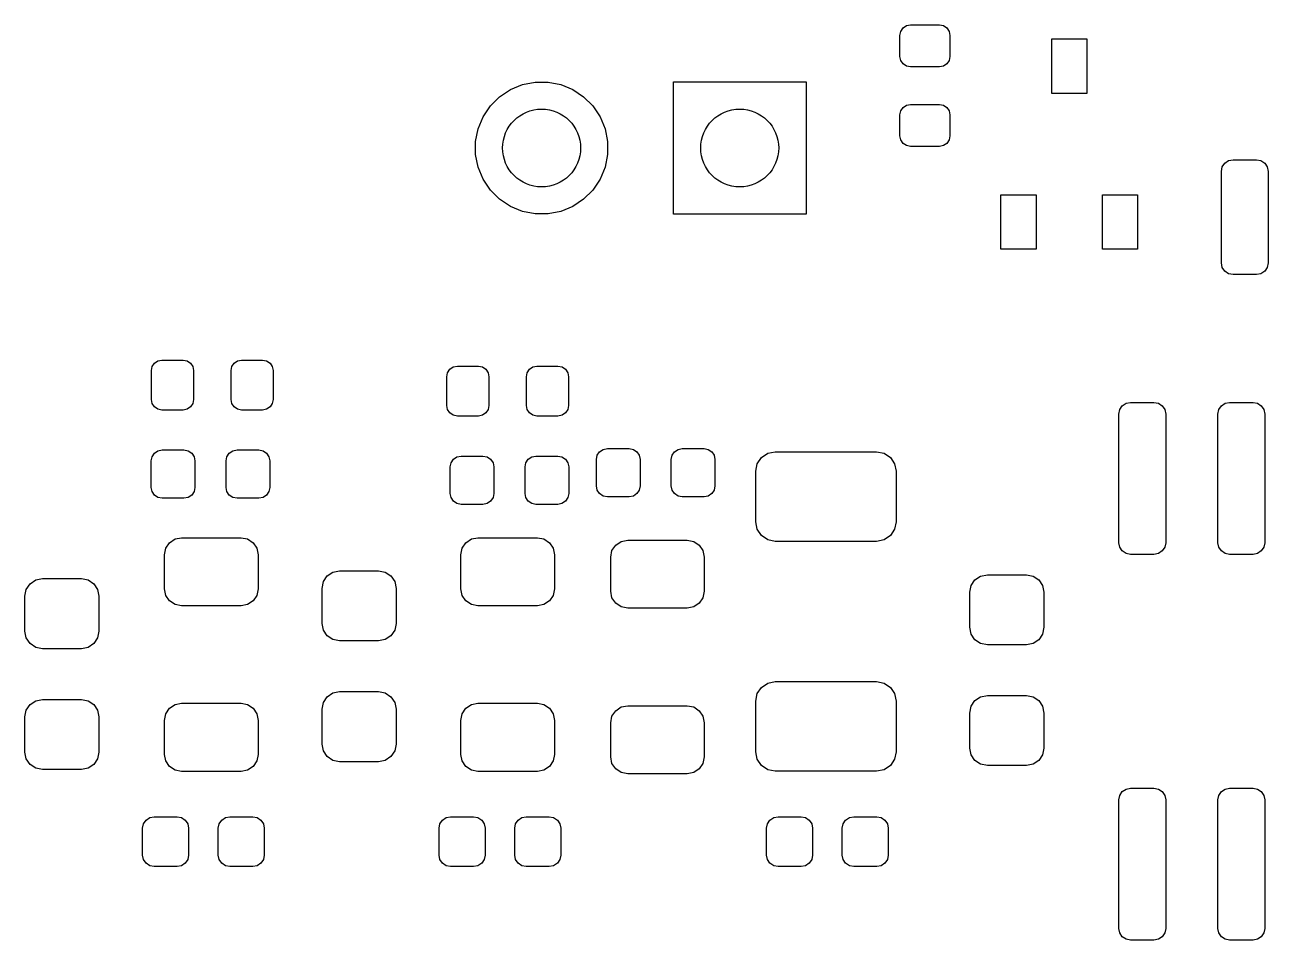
# Model space of a CAD drawing. Extents: x 89 to 178, y -115 to -57.
# Drawn here: x 143.91 to 159.85, y -99.76 to -88.02 of the extents above; entities that cross this region are included whole.
import ezdxf

# ---------------------------------------------------------------- set-up
doc = ezdxf.new("R2010")
doc.units = 0
doc.layers.add('BLACK', color=7, linetype='CONTINUOUS')

msp = doc.modelspace()

# ---------------------------------------------------------------- linework, layer by layer
at = {"layer": 'BLACK', "linetype": 'CONTINUOUS'}
for p, q in [((155.13, -88.155), (155.140276, -88.103338)), ((155.140276, -88.103338), (155.169541, -88.059541)), ((155.169541, -88.059541), (155.213338, -88.030276)), ((155.213338, -88.030276), (155.265, -88.02)), ((155.265, -88.02), (155.635, -88.02)), ((155.635, -88.02), (155.686662, -88.030276)), ((155.686662, -88.030276), (155.730459, -88.059541)), ((155.730459, -88.059541), (155.759724, -88.103338)), ((155.759724, -88.103338), (155.77, -88.155)), ((155.13, -88.425), (155.13, -88.155)), ((155.77, -88.155), (155.77, -88.425)), ((157.075, -88.9), (157.075, -88.2)), ((157.075, -88.2), (157.525, -88.2)), ((157.525, -88.2), (157.525, -88.9)), ((155.140276, -88.476662), (155.13, -88.425)), ((155.77, -88.425), (155.759724, -88.476662)), ((155.169541, -88.520459), (155.140276, -88.476662)), ((155.213338, -88.549724), (155.169541, -88.520459)), ((155.265, -88.56), (155.213338, -88.549724)), ((155.635, -88.56), (155.265, -88.56)), ((155.686662, -88.549724), (155.635, -88.56)), ((155.730459, -88.520459), (155.686662, -88.549724)), ((155.759724, -88.476662), (155.730459, -88.520459)), ((150.288258, -88.7866), (150.451685, -88.754092)), ((150.451685, -88.754092), (150.618315, -88.754092)), ((150.618315, -88.754092), (150.781742, -88.7866)), ((152.225, -90.449999), (152.225, -88.749999)), ((152.225, -88.749999), (153.925, -88.749999)), ((153.925, -88.749999), (153.925, -90.449999)), ((149.877941, -89.060765), (149.995766, -88.94294)), ((149.995766, -88.94294), (150.134313, -88.850366)), ((150.134313, -88.850366), (150.288258, -88.7866)), ((150.781742, -88.7866), (150.935687, -88.850366)), ((150.935687, -88.850366), (151.074234, -88.94294)), ((151.074234, -88.94294), (151.192059, -89.060765)), ((157.525, -88.9), (157.075, -88.9)), ((149.785367, -89.199312), (149.877941, -89.060765)), ((151.192059, -89.060765), (151.284633, -89.199312)), ((155.140276, -89.123338), (155.169541, -89.079541)), ((155.169541, -89.079541), (155.213338, -89.050276)), ((155.213338, -89.050276), (155.265, -89.04)), ((155.265, -89.04), (155.635, -89.04)), ((155.635, -89.04), (155.686662, -89.050276)), ((155.686662, -89.050276), (155.730459, -89.079541)), ((155.730459, -89.079541), (155.759724, -89.123338)), ((149.721601, -89.353257), (149.785367, -89.199312)), ((151.284633, -89.199312), (151.348399, -89.353257)), ((155.13, -89.175), (155.140276, -89.123338)), ((155.13, -89.445), (155.13, -89.175)), ((155.759724, -89.123338), (155.77, -89.175)), ((155.77, -89.175), (155.77, -89.445)), ((149.689093, -89.516684), (149.721601, -89.353257)), ((151.348399, -89.353257), (151.380907, -89.516684)), ((149.689093, -89.683314), (149.689093, -89.516684)), ((151.380907, -89.516684), (151.380907, -89.683314)), ((155.140276, -89.496662), (155.13, -89.445)), ((155.169541, -89.540459), (155.140276, -89.496662)), ((155.213338, -89.569724), (155.169541, -89.540459)), ((155.265, -89.58), (155.213338, -89.569724)), ((155.635, -89.58), (155.265, -89.58)), ((155.686662, -89.569724), (155.635, -89.58)), ((155.730459, -89.540459), (155.686662, -89.569724)), ((155.759724, -89.496662), (155.730459, -89.540459)), ((155.77, -89.445), (155.759724, -89.496662)), ((149.721601, -89.846741), (149.689093, -89.683314)), ((151.380907, -89.683314), (151.348399, -89.846741)), ((149.785367, -90.000686), (149.721601, -89.846741)), ((151.348399, -89.846741), (151.284633, -90.000686)), ((159.25, -89.9), (159.261418, -89.842597)), ((159.25, -91.075), (159.25, -89.9)), ((159.261418, -89.842597), (159.293934, -89.793934)), ((159.293934, -89.793934), (159.342597, -89.761418)), ((159.342597, -89.761418), (159.4, -89.75)), ((159.4, -89.75), (159.7, -89.75)), ((159.7, -89.75), (159.757403, -89.761418)), ((159.757403, -89.761418), (159.806066, -89.793934)), ((159.806066, -89.793934), (159.838582, -89.842597)), ((159.838582, -89.842597), (159.85, -89.9)), ((159.85, -89.9), (159.85, -91.075)), ((149.877941, -90.139233), (149.785367, -90.000686)), ((151.284633, -90.000686), (151.192059, -90.139233)), ((149.995766, -90.257058), (149.877941, -90.139233)), ((151.192059, -90.139233), (151.074234, -90.257058)), ((156.425, -90.9), (156.425, -90.2)), ((156.425, -90.2), (156.875, -90.2)), ((156.875, -90.2), (156.875, -90.9)), ((157.725, -90.9), (157.725, -90.2)), ((157.725, -90.2), (158.175, -90.2)), ((158.175, -90.2), (158.175, -90.9)), ((150.134313, -90.349632), (149.995766, -90.257058)), ((150.288258, -90.413398), (150.134313, -90.349632)), ((150.935687, -90.349632), (150.781742, -90.413398)), ((151.074234, -90.257058), (150.935687, -90.349632)), ((150.451685, -90.445906), (150.288258, -90.413398)), ((150.618315, -90.445906), (150.451685, -90.445906)), ((150.781742, -90.413398), (150.618315, -90.445906)), ((153.925, -90.449999), (152.225, -90.449999)), ((156.875, -90.9), (156.425, -90.9)), ((158.175, -90.9), (157.725, -90.9)), ((159.261418, -91.132403), (159.25, -91.075)), ((159.293934, -91.181066), (159.261418, -91.132403)), ((159.838582, -91.132403), (159.806066, -91.181066)), ((159.85, -91.075), (159.838582, -91.132403)), ((159.342597, -91.213582), (159.293934, -91.181066)), ((159.4, -91.225), (159.342597, -91.213582)), ((159.7, -91.225), (159.4, -91.225)), ((159.757403, -91.213582), (159.7, -91.225)), ((159.806066, -91.181066), (159.757403, -91.213582)), ((145.533, -92.457), (145.543276, -92.405338)), ((145.543276, -92.405338), (145.572541, -92.361541)), ((145.572541, -92.361541), (145.616338, -92.332276)), ((145.616338, -92.332276), (145.668, -92.322)), ((145.668, -92.322), (145.938, -92.322)), ((145.938, -92.322), (145.989662, -92.332276)), ((145.989662, -92.332276), (146.033459, -92.361541)), ((146.033459, -92.361541), (146.062724, -92.405338)), ((146.062724, -92.405338), (146.073, -92.457)), ((146.553, -92.457), (146.563276, -92.405338)), ((146.563276, -92.405338), (146.592541, -92.361541)), ((146.592541, -92.361541), (146.636338, -92.332276)), ((146.636338, -92.332276), (146.688, -92.322)), ((146.688, -92.322), (146.958, -92.322)), ((146.958, -92.322), (147.009662, -92.332276)), ((147.009662, -92.332276), (147.053459, -92.361541)), ((147.053459, -92.361541), (147.082724, -92.405338)), ((147.082724, -92.405338), (147.093, -92.457)), ((149.330276, -92.482838), (149.359541, -92.439041)), ((149.359541, -92.439041), (149.403338, -92.409776)), ((149.403338, -92.409776), (149.455, -92.3995)), ((149.455, -92.3995), (149.725, -92.3995)), ((149.725, -92.3995), (149.776662, -92.409776)), ((149.776662, -92.409776), (149.820459, -92.439041)), ((149.820459, -92.439041), (149.849724, -92.482838)), ((150.350276, -92.482838), (150.379541, -92.439041)), ((150.379541, -92.439041), (150.423338, -92.409776)), ((150.423338, -92.409776), (150.475, -92.3995)), ((150.475, -92.3995), (150.745, -92.3995)), ((150.745, -92.3995), (150.796662, -92.409776)), ((150.796662, -92.409776), (150.840459, -92.439041)), ((150.840459, -92.439041), (150.869724, -92.482838)), ((145.533, -92.827), (145.533, -92.457)), ((146.073, -92.457), (146.073, -92.827)), ((146.553, -92.827), (146.553, -92.457)), ((147.093, -92.457), (147.093, -92.827)), ((149.32, -92.5345), (149.330276, -92.482838)), ((149.32, -92.9045), (149.32, -92.5345)), ((149.849724, -92.482838), (149.86, -92.5345)), ((149.86, -92.5345), (149.86, -92.9045)), ((150.34, -92.5345), (150.350276, -92.482838)), ((150.34, -92.9045), (150.34, -92.5345)), ((150.869724, -92.482838), (150.88, -92.5345)), ((150.88, -92.5345), (150.88, -92.9045)), ((145.543276, -92.878662), (145.533, -92.827)), ((145.572541, -92.922459), (145.543276, -92.878662)), ((145.616338, -92.951724), (145.572541, -92.922459)), ((146.033459, -92.922459), (145.989662, -92.951724)), ((146.062724, -92.878662), (146.033459, -92.922459)), ((146.073, -92.827), (146.062724, -92.878662)), ((146.563276, -92.878662), (146.553, -92.827)), ((146.592541, -92.922459), (146.563276, -92.878662)), ((146.636338, -92.951724), (146.592541, -92.922459)), ((147.053459, -92.922459), (147.009662, -92.951724)), ((147.082724, -92.878662), (147.053459, -92.922459)), ((147.093, -92.827), (147.082724, -92.878662)), ((149.330276, -92.956162), (149.32, -92.9045)), ((149.86, -92.9045), (149.849724, -92.956162)), ((150.350276, -92.956162), (150.34, -92.9045)), ((150.88, -92.9045), (150.869724, -92.956162)), ((157.947918, -92.956597), (157.980434, -92.907934)), ((157.980434, -92.907934), (158.029097, -92.875418)), ((158.029097, -92.875418), (158.0865, -92.864)), ((158.0865, -92.864), (158.3865, -92.864)), ((158.3865, -92.864), (158.443903, -92.875418)), ((158.443903, -92.875418), (158.492566, -92.907934)), ((158.492566, -92.907934), (158.525082, -92.956597)), ((159.217918, -92.956597), (159.250434, -92.907934)), ((159.250434, -92.907934), (159.299097, -92.875418)), ((159.299097, -92.875418), (159.3565, -92.864)), ((159.3565, -92.864), (159.6565, -92.864)), ((159.6565, -92.864), (159.713903, -92.875418)), ((159.713903, -92.875418), (159.762566, -92.907934)), ((159.762566, -92.907934), (159.795082, -92.956597)), ((145.668, -92.962), (145.616338, -92.951724)), ((145.938, -92.962), (145.668, -92.962)), ((145.989662, -92.951724), (145.938, -92.962)), ((146.688, -92.962), (146.636338, -92.951724)), ((146.958, -92.962), (146.688, -92.962)), ((147.009662, -92.951724), (146.958, -92.962)), ((149.359541, -92.999959), (149.330276, -92.956162)), ((149.403338, -93.029224), (149.359541, -92.999959)), ((149.455, -93.0395), (149.403338, -93.029224)), ((149.725, -93.0395), (149.455, -93.0395)), ((149.776662, -93.029224), (149.725, -93.0395)), ((149.820459, -92.999959), (149.776662, -93.029224)), ((149.849724, -92.956162), (149.820459, -92.999959)), ((150.379541, -92.999959), (150.350276, -92.956162)), ((150.423338, -93.029224), (150.379541, -92.999959)), ((150.475, -93.0395), (150.423338, -93.029224)), ((150.745, -93.0395), (150.475, -93.0395)), ((150.796662, -93.029224), (150.745, -93.0395)), ((150.840459, -92.999959), (150.796662, -93.029224)), ((150.869724, -92.956162), (150.840459, -92.999959)), ((157.9365, -93.014), (157.947918, -92.956597)), ((157.9365, -94.664), (157.9365, -93.014)), ((158.525082, -92.956597), (158.5365, -93.014)), ((158.5365, -93.014), (158.5365, -94.664)), ((159.2065, -93.014), (159.217918, -92.956597)), ((159.2065, -94.664), (159.2065, -93.014)), ((159.795082, -92.956597), (159.8065, -93.014)), ((159.8065, -93.014), (159.8065, -94.664)), ((145.53, -93.615), (145.540657, -93.561424)), ((145.540657, -93.561424), (145.571005, -93.516005)), ((145.571005, -93.516005), (145.616424, -93.485657)), ((145.616424, -93.485657), (145.67, -93.475)), ((145.67, -93.475), (145.95, -93.475)), ((145.95, -93.475), (146.003576, -93.485657)), ((146.003576, -93.485657), (146.048995, -93.516005)), ((146.048995, -93.516005), (146.079343, -93.561424)), ((146.079343, -93.561424), (146.09, -93.615)), ((146.49, -93.615), (146.500657, -93.561424)), ((146.500657, -93.561424), (146.531005, -93.516005)), ((146.531005, -93.516005), (146.576424, -93.485657)), ((146.576424, -93.485657), (146.63, -93.475)), ((146.63, -93.475), (146.91, -93.475)), ((146.91, -93.475), (146.963576, -93.485657)), ((146.963576, -93.485657), (147.008995, -93.516005)), ((147.008995, -93.516005), (147.039343, -93.561424)), ((147.039343, -93.561424), (147.05, -93.615)), ((149.404005, -93.593505), (149.449424, -93.563157)), ((149.449424, -93.563157), (149.503, -93.5525)), ((149.503, -93.5525), (149.783, -93.5525)), ((149.783, -93.5525), (149.836576, -93.563157)), ((149.836576, -93.563157), (149.881995, -93.593505)), ((150.364005, -93.593505), (150.409424, -93.563157)), ((150.409424, -93.563157), (150.463, -93.5525)), ((150.463, -93.5525), (150.743, -93.5525)), ((150.743, -93.5525), (150.796576, -93.563157)), ((150.796576, -93.563157), (150.841995, -93.593505)), ((151.238, -93.596), (151.248657, -93.542424)), ((151.248657, -93.542424), (151.279005, -93.497005)), ((151.279005, -93.497005), (151.324424, -93.466657)), ((151.324424, -93.466657), (151.378, -93.456)), ((151.378, -93.456), (151.658, -93.456)), ((151.658, -93.456), (151.711576, -93.466657)), ((151.711576, -93.466657), (151.756995, -93.497005)), ((151.756995, -93.497005), (151.787343, -93.542424)), ((151.787343, -93.542424), (151.798, -93.596)), ((152.198, -93.596), (152.208657, -93.542424)), ((152.208657, -93.542424), (152.239005, -93.497005)), ((152.239005, -93.497005), (152.284424, -93.466657)), ((152.284424, -93.466657), (152.338, -93.456)), ((152.338, -93.456), (152.618, -93.456)), ((152.618, -93.456), (152.671576, -93.466657)), ((152.671576, -93.466657), (152.716995, -93.497005)), ((152.716995, -93.497005), (152.747343, -93.542424)), ((152.747343, -93.542424), (152.758, -93.596)), ((153.353223, -93.570223), (153.434329, -93.51603)), ((153.434329, -93.51603), (153.53, -93.497)), ((153.53, -93.497), (154.83, -93.497)), ((154.83, -93.497), (154.925671, -93.51603)), ((154.925671, -93.51603), (155.006777, -93.570223)), ((145.53, -93.955), (145.53, -93.615)), ((146.09, -93.615), (146.09, -93.955)), ((146.49, -93.955), (146.49, -93.615)), ((147.05, -93.615), (147.05, -93.955)), ((149.363, -93.6925), (149.373657, -93.638924)), ((149.363, -94.0325), (149.363, -93.6925)), ((149.373657, -93.638924), (149.404005, -93.593505)), ((149.881995, -93.593505), (149.912343, -93.638924)), ((149.912343, -93.638924), (149.923, -93.6925)), ((149.923, -93.6925), (149.923, -94.0325)), ((150.323, -93.6925), (150.333657, -93.638924)), ((150.323, -94.0325), (150.323, -93.6925)), ((150.333657, -93.638924), (150.364005, -93.593505)), ((150.841995, -93.593505), (150.872343, -93.638924)), ((150.872343, -93.638924), (150.883, -93.6925)), ((150.883, -93.6925), (150.883, -94.0325)), ((151.238, -93.936), (151.238, -93.596)), ((151.798, -93.596), (151.798, -93.936)), ((152.198, -93.936), (152.198, -93.596)), ((152.758, -93.596), (152.758, -93.936)), ((153.28, -93.747), (153.29903, -93.651329)), ((153.29903, -93.651329), (153.353223, -93.570223)), ((155.006777, -93.570223), (155.06097, -93.651329)), ((155.06097, -93.651329), (155.08, -93.747)), ((153.28, -94.397), (153.28, -93.747)), ((155.08, -93.747), (155.08, -94.397)), ((145.540657, -94.008576), (145.53, -93.955)), ((145.571005, -94.053995), (145.540657, -94.008576)), ((146.079343, -94.008576), (146.048995, -94.053995)), ((146.09, -93.955), (146.079343, -94.008576)), ((146.500657, -94.008576), (146.49, -93.955)), ((146.531005, -94.053995), (146.500657, -94.008576)), ((147.039343, -94.008576), (147.008995, -94.053995)), ((147.05, -93.955), (147.039343, -94.008576)), ((149.373657, -94.086076), (149.363, -94.0325)), ((149.923, -94.0325), (149.912343, -94.086076)), ((150.333657, -94.086076), (150.323, -94.0325)), ((150.883, -94.0325), (150.872343, -94.086076)), ((151.248657, -93.989576), (151.238, -93.936)), ((151.279005, -94.034995), (151.248657, -93.989576)), ((151.324424, -94.065343), (151.279005, -94.034995)), ((151.756995, -94.034995), (151.711576, -94.065343)), ((151.787343, -93.989576), (151.756995, -94.034995)), ((151.798, -93.936), (151.787343, -93.989576)), ((152.208657, -93.989576), (152.198, -93.936)), ((152.239005, -94.034995), (152.208657, -93.989576)), ((152.284424, -94.065343), (152.239005, -94.034995)), ((152.716995, -94.034995), (152.671576, -94.065343)), ((152.747343, -93.989576), (152.716995, -94.034995)), ((152.758, -93.936), (152.747343, -93.989576)), ((145.616424, -94.084343), (145.571005, -94.053995)), ((145.67, -94.095), (145.616424, -94.084343)), ((145.95, -94.095), (145.67, -94.095)), ((146.003576, -94.084343), (145.95, -94.095)), ((146.048995, -94.053995), (146.003576, -94.084343)), ((146.576424, -94.084343), (146.531005, -94.053995)), ((146.63, -94.095), (146.576424, -94.084343)), ((146.91, -94.095), (146.63, -94.095)), ((146.963576, -94.084343), (146.91, -94.095)), ((147.008995, -94.053995), (146.963576, -94.084343)), ((149.404005, -94.131495), (149.373657, -94.086076)), ((149.449424, -94.161843), (149.404005, -94.131495)), ((149.503, -94.1725), (149.449424, -94.161843)), ((149.783, -94.1725), (149.503, -94.1725)), ((149.836576, -94.161843), (149.783, -94.1725)), ((149.881995, -94.131495), (149.836576, -94.161843)), ((149.912343, -94.086076), (149.881995, -94.131495)), ((150.364005, -94.131495), (150.333657, -94.086076)), ((150.409424, -94.161843), (150.364005, -94.131495)), ((150.463, -94.1725), (150.409424, -94.161843)), ((150.743, -94.1725), (150.463, -94.1725)), ((150.796576, -94.161843), (150.743, -94.1725)), ((150.841995, -94.131495), (150.796576, -94.161843)), ((150.872343, -94.086076), (150.841995, -94.131495)), ((151.378, -94.076), (151.324424, -94.065343)), ((151.658, -94.076), (151.378, -94.076)), ((151.711576, -94.065343), (151.658, -94.076)), ((152.338, -94.076), (152.284424, -94.065343)), ((152.618, -94.076), (152.338, -94.076)), ((152.671576, -94.065343), (152.618, -94.076)), ((153.29903, -94.492671), (153.28, -94.397)), ((153.353223, -94.573777), (153.29903, -94.492671)), ((155.06097, -94.492671), (155.006777, -94.573777)), ((155.08, -94.397), (155.06097, -94.492671)), ((145.716651, -94.735038), (145.76407, -94.66407)), ((145.76407, -94.66407), (145.835038, -94.616651)), ((145.835038, -94.616651), (145.91875, -94.6)), ((145.91875, -94.6), (146.68125, -94.6)), ((146.68125, -94.6), (146.764962, -94.616651)), ((146.764962, -94.616651), (146.83593, -94.66407)), ((146.83593, -94.66407), (146.883349, -94.735038)), ((149.516651, -94.735038), (149.56407, -94.66407)), ((149.56407, -94.66407), (149.635038, -94.616651)), ((149.635038, -94.616651), (149.71875, -94.6)), ((149.71875, -94.6), (150.48125, -94.6)), ((150.48125, -94.6), (150.564962, -94.616651)), ((150.564962, -94.616651), (150.63593, -94.66407)), ((150.63593, -94.66407), (150.683349, -94.735038)), ((151.48507, -94.69457), (151.556038, -94.647151)), ((151.556038, -94.647151), (151.63975, -94.6305)), ((151.63975, -94.6305), (152.40225, -94.6305)), ((152.40225, -94.6305), (152.485962, -94.647151)), ((152.485962, -94.647151), (152.55693, -94.69457)), ((153.434329, -94.62797), (153.353223, -94.573777)), ((153.53, -94.647), (153.434329, -94.62797)), ((154.83, -94.647), (153.53, -94.647)), ((154.925671, -94.62797), (154.83, -94.647)), ((155.006777, -94.573777), (154.925671, -94.62797)), ((157.947918, -94.721403), (157.9365, -94.664)), ((158.5365, -94.664), (158.525082, -94.721403)), ((159.217918, -94.721403), (159.2065, -94.664)), ((159.8065, -94.664), (159.795082, -94.721403)), ((145.7, -94.81875), (145.716651, -94.735038)), ((145.7, -95.25625), (145.7, -94.81875)), ((146.883349, -94.735038), (146.9, -94.81875)), ((146.9, -94.81875), (146.9, -95.25625)), ((149.5, -94.81875), (149.516651, -94.735038)), ((149.5, -95.25625), (149.5, -94.81875)), ((150.683349, -94.735038), (150.7, -94.81875)), ((150.7, -94.81875), (150.7, -95.25625)), ((151.421, -94.84925), (151.437651, -94.765538)), ((151.437651, -94.765538), (151.48507, -94.69457)), ((152.55693, -94.69457), (152.604349, -94.765538)), ((152.604349, -94.765538), (152.621, -94.84925)), ((157.980434, -94.770066), (157.947918, -94.721403)), ((158.029097, -94.802582), (157.980434, -94.770066)), ((158.0865, -94.814), (158.029097, -94.802582)), ((158.3865, -94.814), (158.0865, -94.814)), ((158.443903, -94.802582), (158.3865, -94.814)), ((158.492566, -94.770066), (158.443903, -94.802582)), ((158.525082, -94.721403), (158.492566, -94.770066)), ((159.250434, -94.770066), (159.217918, -94.721403)), ((159.299097, -94.802582), (159.250434, -94.770066)), ((159.3565, -94.814), (159.299097, -94.802582)), ((159.6565, -94.814), (159.3565, -94.814)), ((159.713903, -94.802582), (159.6565, -94.814)), ((159.762566, -94.770066), (159.713903, -94.802582)), ((159.795082, -94.721403), (159.762566, -94.770066)), ((151.421, -95.28675), (151.421, -94.84925)), ((152.621, -94.84925), (152.621, -95.28675)), ((143.975901, -95.190901), (144.048896, -95.142127)), ((144.048896, -95.142127), (144.135, -95.125)), ((144.135, -95.125), (144.635, -95.125)), ((144.635, -95.125), (144.721104, -95.142127)), ((144.721104, -95.142127), (144.794099, -95.190901)), ((147.737127, -95.163896), (147.785901, -95.090901)), ((147.785901, -95.090901), (147.858896, -95.042127)), ((147.858896, -95.042127), (147.945, -95.025)), ((147.945, -95.025), (148.445, -95.025)), ((148.445, -95.025), (148.531104, -95.042127)), ((148.531104, -95.042127), (148.604099, -95.090901)), ((148.604099, -95.090901), (148.652873, -95.163896)), ((156.042127, -95.213896), (156.090901, -95.140901)), ((156.090901, -95.140901), (156.163896, -95.092127)), ((156.163896, -95.092127), (156.25, -95.075)), ((156.25, -95.075), (156.75, -95.075)), ((156.75, -95.075), (156.836104, -95.092127)), ((156.836104, -95.092127), (156.909099, -95.140901)), ((156.909099, -95.140901), (156.957873, -95.213896)), ((143.91, -95.35), (143.927127, -95.263896)), ((143.927127, -95.263896), (143.975901, -95.190901)), ((144.794099, -95.190901), (144.842873, -95.263896)), ((144.842873, -95.263896), (144.86, -95.35)), ((145.716651, -95.339962), (145.7, -95.25625)), ((146.9, -95.25625), (146.883349, -95.339962)), ((147.72, -95.25), (147.737127, -95.163896)), ((147.72, -95.7), (147.72, -95.25)), ((148.652873, -95.163896), (148.67, -95.25)), ((148.67, -95.25), (148.67, -95.7)), ((149.516651, -95.339962), (149.5, -95.25625)), ((150.7, -95.25625), (150.683349, -95.339962)), ((151.437651, -95.370462), (151.421, -95.28675)), ((152.621, -95.28675), (152.604349, -95.370462)), ((156.025, -95.3), (156.042127, -95.213896)), ((156.025, -95.75), (156.025, -95.3)), ((156.957873, -95.213896), (156.975, -95.3)), ((156.975, -95.3), (156.975, -95.75)), ((143.91, -95.8), (143.91, -95.35)), ((144.86, -95.35), (144.86, -95.8)), ((145.76407, -95.41093), (145.716651, -95.339962)), ((145.835038, -95.458349), (145.76407, -95.41093)), ((145.91875, -95.475), (145.835038, -95.458349)), ((146.68125, -95.475), (145.91875, -95.475)), ((146.764962, -95.458349), (146.68125, -95.475)), ((146.83593, -95.41093), (146.764962, -95.458349)), ((146.883349, -95.339962), (146.83593, -95.41093)), ((149.56407, -95.41093), (149.516651, -95.339962)), ((149.635038, -95.458349), (149.56407, -95.41093)), ((149.71875, -95.475), (149.635038, -95.458349)), ((150.48125, -95.475), (149.71875, -95.475)), ((150.564962, -95.458349), (150.48125, -95.475)), ((150.63593, -95.41093), (150.564962, -95.458349)), ((150.683349, -95.339962), (150.63593, -95.41093)), ((151.48507, -95.44143), (151.437651, -95.370462)), ((151.556038, -95.488849), (151.48507, -95.44143)), ((152.55693, -95.44143), (152.485962, -95.488849)), ((152.604349, -95.370462), (152.55693, -95.44143)), ((151.63975, -95.5055), (151.556038, -95.488849)), ((152.40225, -95.5055), (151.63975, -95.5055)), ((152.485962, -95.488849), (152.40225, -95.5055)), ((147.737127, -95.786104), (147.72, -95.7)), ((147.785901, -95.859099), (147.737127, -95.786104)), ((148.652873, -95.786104), (148.604099, -95.859099)), ((148.67, -95.7), (148.652873, -95.786104)), ((156.042127, -95.836104), (156.025, -95.75)), ((156.975, -95.75), (156.957873, -95.836104)), ((143.927127, -95.886104), (143.91, -95.8)), ((143.975901, -95.959099), (143.927127, -95.886104)), ((144.842873, -95.886104), (144.794099, -95.959099)), ((144.86, -95.8), (144.842873, -95.886104)), ((147.858896, -95.907873), (147.785901, -95.859099)), ((147.945, -95.925), (147.858896, -95.907873)), ((148.445, -95.925), (147.945, -95.925)), ((148.531104, -95.907873), (148.445, -95.925)), ((148.604099, -95.859099), (148.531104, -95.907873)), ((156.090901, -95.909099), (156.042127, -95.836104)), ((156.163896, -95.957873), (156.090901, -95.909099)), ((156.25, -95.975), (156.163896, -95.957873)), ((156.836104, -95.957873), (156.75, -95.975)), ((156.909099, -95.909099), (156.836104, -95.957873)), ((156.957873, -95.836104), (156.909099, -95.909099)), ((144.048896, -96.007873), (143.975901, -95.959099)), ((144.135, -96.025), (144.048896, -96.007873)), ((144.635, -96.025), (144.135, -96.025)), ((144.721104, -96.007873), (144.635, -96.025)), ((144.794099, -95.959099), (144.721104, -96.007873)), ((156.75, -95.975), (156.25, -95.975)), ((147.785901, -96.640901), (147.858896, -96.592127)), ((147.858896, -96.592127), (147.945, -96.575)), ((147.945, -96.575), (148.445, -96.575)), ((148.445, -96.575), (148.531104, -96.592127)), ((148.531104, -96.592127), (148.604099, -96.640901)), ((153.29903, -96.601329), (153.353223, -96.520223)), ((153.353223, -96.520223), (153.434329, -96.46603)), ((153.434329, -96.46603), (153.53, -96.447)), ((153.53, -96.447), (154.83, -96.447)), ((154.83, -96.447), (154.925671, -96.46603)), ((154.925671, -96.46603), (155.006777, -96.520223)), ((155.006777, -96.520223), (155.06097, -96.601329)), ((143.927127, -96.813896), (143.975901, -96.740901)), ((143.975901, -96.740901), (144.048896, -96.692127)), ((144.048896, -96.692127), (144.135, -96.675)), ((144.135, -96.675), (144.635, -96.675)), ((144.635, -96.675), (144.721104, -96.692127)), ((144.721104, -96.692127), (144.794099, -96.740901)), ((144.794099, -96.740901), (144.842873, -96.813896)), ((145.76407, -96.78907), (145.835038, -96.741651)), ((145.835038, -96.741651), (145.91875, -96.725)), ((145.91875, -96.725), (146.68125, -96.725)), ((146.68125, -96.725), (146.764962, -96.741651)), ((146.764962, -96.741651), (146.83593, -96.78907)), ((147.72, -96.8), (147.737127, -96.713896)), ((147.737127, -96.713896), (147.785901, -96.640901)), ((148.604099, -96.640901), (148.652873, -96.713896)), ((148.652873, -96.713896), (148.67, -96.8)), ((149.56407, -96.78907), (149.635038, -96.741651)), ((149.635038, -96.741651), (149.71875, -96.725)), ((149.71875, -96.725), (150.48125, -96.725)), ((150.48125, -96.725), (150.564962, -96.741651)), ((150.564962, -96.741651), (150.63593, -96.78907)), ((151.556038, -96.772151), (151.63975, -96.7555)), ((151.63975, -96.7555), (152.40225, -96.7555)), ((152.40225, -96.7555), (152.485962, -96.772151)), ((153.28, -96.697), (153.29903, -96.601329)), ((153.28, -97.347), (153.28, -96.697)), ((155.06097, -96.601329), (155.08, -96.697)), ((155.08, -96.697), (155.08, -97.347)), ((156.042127, -96.763896), (156.090901, -96.690901)), ((156.090901, -96.690901), (156.163896, -96.642127)), ((156.163896, -96.642127), (156.25, -96.625)), ((156.25, -96.625), (156.75, -96.625)), ((156.75, -96.625), (156.836104, -96.642127)), ((156.836104, -96.642127), (156.909099, -96.690901)), ((156.909099, -96.690901), (156.957873, -96.763896)), ((143.91, -96.9), (143.927127, -96.813896)), ((143.91, -97.35), (143.91, -96.9)), ((144.842873, -96.813896), (144.86, -96.9)), ((144.86, -96.9), (144.86, -97.35)), ((145.7, -96.94375), (145.716651, -96.860038)), ((145.716651, -96.860038), (145.76407, -96.78907)), ((146.83593, -96.78907), (146.883349, -96.860038)), ((146.883349, -96.860038), (146.9, -96.94375)), ((147.72, -97.25), (147.72, -96.8)), ((148.67, -96.8), (148.67, -97.25)), ((149.5, -96.94375), (149.516651, -96.860038)), ((149.516651, -96.860038), (149.56407, -96.78907)), ((150.63593, -96.78907), (150.683349, -96.860038)), ((150.683349, -96.860038), (150.7, -96.94375)), ((151.421, -96.97425), (151.437651, -96.890538)), ((151.437651, -96.890538), (151.48507, -96.81957)), ((151.48507, -96.81957), (151.556038, -96.772151)), ((152.485962, -96.772151), (152.55693, -96.81957)), ((152.55693, -96.81957), (152.604349, -96.890538)), ((152.604349, -96.890538), (152.621, -96.97425)), ((156.025, -96.85), (156.042127, -96.763896)), ((156.025, -97.3), (156.025, -96.85)), ((156.957873, -96.763896), (156.975, -96.85)), ((156.975, -96.85), (156.975, -97.3)), ((145.7, -97.38125), (145.7, -96.94375)), ((146.9, -96.94375), (146.9, -97.38125)), ((149.5, -97.38125), (149.5, -96.94375)), ((150.7, -96.94375), (150.7, -97.38125)), ((151.421, -97.41175), (151.421, -96.97425)), ((152.621, -96.97425), (152.621, -97.41175)), ((143.927127, -97.436104), (143.91, -97.35)), ((144.86, -97.35), (144.842873, -97.436104)), ((145.716651, -97.464962), (145.7, -97.38125)), ((146.9, -97.38125), (146.883349, -97.464962)), ((147.737127, -97.336104), (147.72, -97.25)), ((147.785901, -97.409099), (147.737127, -97.336104)), ((148.652873, -97.336104), (148.604099, -97.409099)), ((148.67, -97.25), (148.652873, -97.336104)), ((149.516651, -97.464962), (149.5, -97.38125)), ((150.7, -97.38125), (150.683349, -97.464962)), ((153.29903, -97.442671), (153.28, -97.347)), ((155.08, -97.347), (155.06097, -97.442671)), ((156.042127, -97.386104), (156.025, -97.3)), ((156.090901, -97.459099), (156.042127, -97.386104)), ((156.957873, -97.386104), (156.909099, -97.459099)), ((156.975, -97.3), (156.957873, -97.386104)), ((143.975901, -97.509099), (143.927127, -97.436104)), ((144.048896, -97.557873), (143.975901, -97.509099)), ((144.794099, -97.509099), (144.721104, -97.557873)), ((144.842873, -97.436104), (144.794099, -97.509099)), ((145.76407, -97.53593), (145.716651, -97.464962)), ((145.835038, -97.583349), (145.76407, -97.53593)), ((146.83593, -97.53593), (146.764962, -97.583349)), ((146.883349, -97.464962), (146.83593, -97.53593)), ((147.858896, -97.457873), (147.785901, -97.409099)), ((147.945, -97.475), (147.858896, -97.457873)), ((148.445, -97.475), (147.945, -97.475)), ((148.531104, -97.457873), (148.445, -97.475)), ((148.604099, -97.409099), (148.531104, -97.457873)), ((149.56407, -97.53593), (149.516651, -97.464962)), ((149.635038, -97.583349), (149.56407, -97.53593)), ((150.63593, -97.53593), (150.564962, -97.583349)), ((150.683349, -97.464962), (150.63593, -97.53593)), ((151.437651, -97.495462), (151.421, -97.41175)), ((151.48507, -97.56643), (151.437651, -97.495462)), ((152.604349, -97.495462), (152.55693, -97.56643)), ((152.621, -97.41175), (152.604349, -97.495462)), ((153.353223, -97.523777), (153.29903, -97.442671)), ((153.434329, -97.57797), (153.353223, -97.523777)), ((155.006777, -97.523777), (154.925671, -97.57797)), ((155.06097, -97.442671), (155.006777, -97.523777)), ((156.163896, -97.507873), (156.090901, -97.459099)), ((156.25, -97.525), (156.163896, -97.507873)), ((156.75, -97.525), (156.25, -97.525)), ((156.836104, -97.507873), (156.75, -97.525)), ((156.909099, -97.459099), (156.836104, -97.507873)), ((144.135, -97.575), (144.048896, -97.557873)), ((144.635, -97.575), (144.135, -97.575)), ((144.721104, -97.557873), (144.635, -97.575)), ((145.91875, -97.6), (145.835038, -97.583349)), ((146.68125, -97.6), (145.91875, -97.6)), ((146.764962, -97.583349), (146.68125, -97.6)), ((149.71875, -97.6), (149.635038, -97.583349)), ((150.48125, -97.6), (149.71875, -97.6)), ((150.564962, -97.583349), (150.48125, -97.6)), ((151.556038, -97.613849), (151.48507, -97.56643)), ((151.63975, -97.6305), (151.556038, -97.613849)), ((152.40225, -97.6305), (151.63975, -97.6305)), ((152.485962, -97.613849), (152.40225, -97.6305)), ((152.55693, -97.56643), (152.485962, -97.613849)), ((153.53, -97.597), (153.434329, -97.57797)), ((154.83, -97.597), (153.53, -97.597)), ((154.925671, -97.57797), (154.83, -97.597)), ((157.947918, -97.906597), (157.980434, -97.857934)), ((157.980434, -97.857934), (158.029097, -97.825418)), ((158.029097, -97.825418), (158.0865, -97.814)), ((158.0865, -97.814), (158.3865, -97.814)), ((158.3865, -97.814), (158.443903, -97.825418)), ((158.443903, -97.825418), (158.492566, -97.857934)), ((158.492566, -97.857934), (158.525082, -97.906597)), ((159.217918, -97.906597), (159.250434, -97.857934)), ((159.250434, -97.857934), (159.299097, -97.825418)), ((159.299097, -97.825418), (159.3565, -97.814)), ((159.3565, -97.814), (159.6565, -97.814)), ((159.6565, -97.814), (159.713903, -97.825418)), ((159.713903, -97.825418), (159.762566, -97.857934)), ((159.762566, -97.857934), (159.795082, -97.906597)), ((157.9365, -97.964), (157.947918, -97.906597)), ((157.9365, -99.614), (157.9365, -97.964)), ((158.525082, -97.906597), (158.5365, -97.964)), ((158.5365, -97.964), (158.5365, -99.614)), ((159.2065, -97.964), (159.217918, -97.906597)), ((159.2065, -99.614), (159.2065, -97.964)), ((159.795082, -97.906597), (159.8065, -97.964)), ((159.8065, -97.964), (159.8065, -99.614)), ((145.511054, -98.191228), (145.5675, -98.18)), ((145.5675, -98.18), (145.8625, -98.18)), ((145.8625, -98.18), (145.918946, -98.191228)), ((146.481054, -98.191228), (146.5375, -98.18)), ((146.5375, -98.18), (146.8325, -98.18)), ((146.8325, -98.18), (146.888946, -98.191228)), ((149.311054, -98.191228), (149.3675, -98.18)), ((149.3675, -98.18), (149.6625, -98.18)), ((149.6625, -98.18), (149.718946, -98.191228)), ((150.281054, -98.191228), (150.3375, -98.18)), ((150.3375, -98.18), (150.6325, -98.18)), ((150.6325, -98.18), (150.688946, -98.191228)), ((153.511054, -98.191228), (153.5675, -98.18)), ((153.5675, -98.18), (153.8625, -98.18)), ((153.8625, -98.18), (153.918946, -98.191228)), ((154.481054, -98.191228), (154.5375, -98.18)), ((154.5375, -98.18), (154.8325, -98.18)), ((154.8325, -98.18), (154.888946, -98.191228)), ((145.42, -98.3275), (145.431228, -98.271054)), ((145.42, -98.6725), (145.42, -98.3275)), ((145.431228, -98.271054), (145.463202, -98.223202)), ((145.463202, -98.223202), (145.511054, -98.191228)), ((145.918946, -98.191228), (145.966798, -98.223202)), ((145.966798, -98.223202), (145.998772, -98.271054)), ((145.998772, -98.271054), (146.01, -98.3275)), ((146.01, -98.3275), (146.01, -98.6725)), ((146.39, -98.3275), (146.401228, -98.271054)), ((146.39, -98.6725), (146.39, -98.3275)), ((146.401228, -98.271054), (146.433202, -98.223202)), ((146.433202, -98.223202), (146.481054, -98.191228)), ((146.888946, -98.191228), (146.936798, -98.223202)), ((146.936798, -98.223202), (146.968772, -98.271054)), ((146.968772, -98.271054), (146.98, -98.3275)), ((146.98, -98.3275), (146.98, -98.6725)), ((149.22, -98.3275), (149.231228, -98.271054)), ((149.22, -98.6725), (149.22, -98.3275)), ((149.231228, -98.271054), (149.263202, -98.223202)), ((149.263202, -98.223202), (149.311054, -98.191228)), ((149.718946, -98.191228), (149.766798, -98.223202)), ((149.766798, -98.223202), (149.798772, -98.271054)), ((149.798772, -98.271054), (149.81, -98.3275)), ((149.81, -98.3275), (149.81, -98.6725)), ((150.19, -98.3275), (150.201228, -98.271054)), ((150.19, -98.6725), (150.19, -98.3275)), ((150.201228, -98.271054), (150.233202, -98.223202)), ((150.233202, -98.223202), (150.281054, -98.191228)), ((150.688946, -98.191228), (150.736798, -98.223202)), ((150.736798, -98.223202), (150.768772, -98.271054)), ((150.768772, -98.271054), (150.78, -98.3275)), ((150.78, -98.3275), (150.78, -98.6725)), ((153.42, -98.3275), (153.431228, -98.271054)), ((153.42, -98.6725), (153.42, -98.3275)), ((153.431228, -98.271054), (153.463202, -98.223202)), ((153.463202, -98.223202), (153.511054, -98.191228)), ((153.918946, -98.191228), (153.966798, -98.223202)), ((153.966798, -98.223202), (153.998772, -98.271054)), ((153.998772, -98.271054), (154.01, -98.3275)), ((154.01, -98.3275), (154.01, -98.6725)), ((154.39, -98.3275), (154.401228, -98.271054)), ((154.39, -98.6725), (154.39, -98.3275)), ((154.401228, -98.271054), (154.433202, -98.223202)), ((154.433202, -98.223202), (154.481054, -98.191228)), ((154.888946, -98.191228), (154.936798, -98.223202)), ((154.936798, -98.223202), (154.968772, -98.271054)), ((154.968772, -98.271054), (154.98, -98.3275)), ((154.98, -98.3275), (154.98, -98.6725)), ((145.431228, -98.728946), (145.42, -98.6725)), ((145.463202, -98.776798), (145.431228, -98.728946)), ((145.511054, -98.808772), (145.463202, -98.776798)), ((145.5675, -98.82), (145.511054, -98.808772)), ((145.8625, -98.82), (145.5675, -98.82)), ((145.918946, -98.808772), (145.8625, -98.82)), ((145.966798, -98.776798), (145.918946, -98.808772)), ((145.998772, -98.728946), (145.966798, -98.776798)), ((146.01, -98.6725), (145.998772, -98.728946)), ((146.401228, -98.728946), (146.39, -98.6725)), ((146.433202, -98.776798), (146.401228, -98.728946)), ((146.481054, -98.808772), (146.433202, -98.776798)), ((146.5375, -98.82), (146.481054, -98.808772)), ((146.8325, -98.82), (146.5375, -98.82)), ((146.888946, -98.808772), (146.8325, -98.82)), ((146.936798, -98.776798), (146.888946, -98.808772)), ((146.968772, -98.728946), (146.936798, -98.776798)), ((146.98, -98.6725), (146.968772, -98.728946)), ((149.231228, -98.728946), (149.22, -98.6725)), ((149.263202, -98.776798), (149.231228, -98.728946)), ((149.311054, -98.808772), (149.263202, -98.776798)), ((149.3675, -98.82), (149.311054, -98.808772)), ((149.6625, -98.82), (149.3675, -98.82)), ((149.718946, -98.808772), (149.6625, -98.82)), ((149.766798, -98.776798), (149.718946, -98.808772)), ((149.798772, -98.728946), (149.766798, -98.776798)), ((149.81, -98.6725), (149.798772, -98.728946)), ((150.201228, -98.728946), (150.19, -98.6725)), ((150.233202, -98.776798), (150.201228, -98.728946)), ((150.281054, -98.808772), (150.233202, -98.776798)), ((150.3375, -98.82), (150.281054, -98.808772)), ((150.6325, -98.82), (150.3375, -98.82)), ((150.688946, -98.808772), (150.6325, -98.82)), ((150.736798, -98.776798), (150.688946, -98.808772)), ((150.768772, -98.728946), (150.736798, -98.776798)), ((150.78, -98.6725), (150.768772, -98.728946)), ((153.431228, -98.728946), (153.42, -98.6725)), ((153.463202, -98.776798), (153.431228, -98.728946)), ((153.511054, -98.808772), (153.463202, -98.776798)), ((153.5675, -98.82), (153.511054, -98.808772)), ((153.8625, -98.82), (153.5675, -98.82)), ((153.918946, -98.808772), (153.8625, -98.82)), ((153.966798, -98.776798), (153.918946, -98.808772)), ((153.998772, -98.728946), (153.966798, -98.776798)), ((154.01, -98.6725), (153.998772, -98.728946)), ((154.401228, -98.728946), (154.39, -98.6725)), ((154.433202, -98.776798), (154.401228, -98.728946)), ((154.481054, -98.808772), (154.433202, -98.776798)), ((154.5375, -98.82), (154.481054, -98.808772)), ((154.8325, -98.82), (154.5375, -98.82)), ((154.888946, -98.808772), (154.8325, -98.82)), ((154.936798, -98.776798), (154.888946, -98.808772)), ((154.968772, -98.728946), (154.936798, -98.776798)), ((154.98, -98.6725), (154.968772, -98.728946)), ((157.947918, -99.671403), (157.9365, -99.614)), ((158.5365, -99.614), (158.525082, -99.671403)), ((159.217918, -99.671403), (159.2065, -99.614)), ((159.8065, -99.614), (159.795082, -99.671403)), ((157.980434, -99.720066), (157.947918, -99.671403)), ((158.029097, -99.752582), (157.980434, -99.720066)), ((158.0865, -99.764), (158.029097, -99.752582)), ((158.3865, -99.764), (158.0865, -99.764)), ((158.443903, -99.752582), (158.3865, -99.764)), ((158.492566, -99.720066), (158.443903, -99.752582)), ((158.525082, -99.671403), (158.492566, -99.720066)), ((159.250434, -99.720066), (159.217918, -99.671403)), ((159.299097, -99.752582), (159.250434, -99.720066)), ((159.3565, -99.764), (159.299097, -99.752582)), ((159.6565, -99.764), (159.3565, -99.764)), ((159.713903, -99.752582), (159.6565, -99.764)), ((159.762566, -99.720066), (159.713903, -99.752582)), ((159.795082, -99.671403), (159.762566, -99.720066))]:
    msp.add_line(p, q, dxfattribs=at)
at = {"layer": 'BLACK'}
for centre in [(150.535, -89.599999), (150.535, -89.599999), (153.075, -89.599999), (153.075, -89.599999)]:
    msp.add_circle(centre, 0.5, dxfattribs=at)
at = {"layer": 'WHITE'}
for centre in [(150.535, -89.599999), (153.075, -89.599999)]:
    msp.add_circle(centre, 0.5, dxfattribs=at)

doc.saveas('drawing.dxf')
